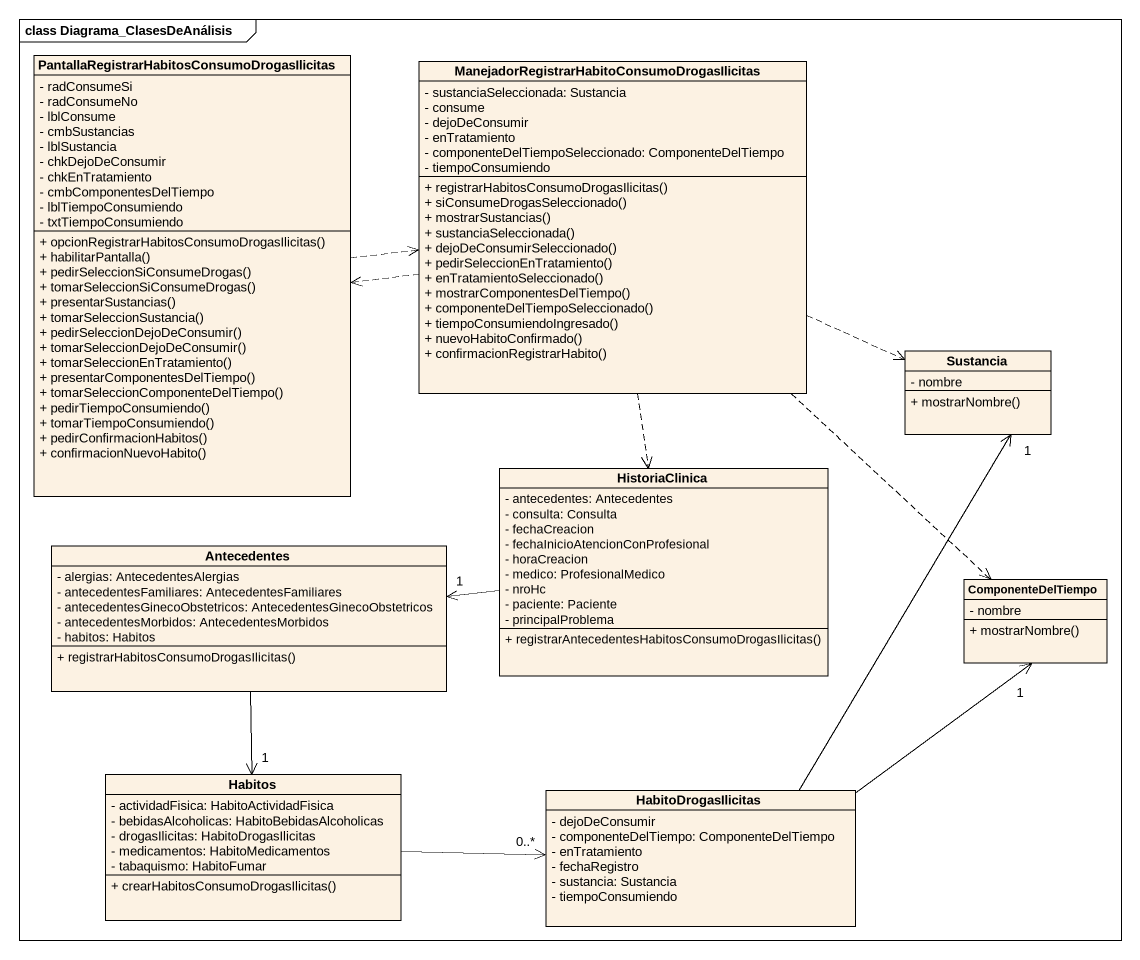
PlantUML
@startuml
mainframe class Diagrama_ClasesDeAnálisis
hide circle
hide empty members
skinparam classAttributeIconSize 0
class "PantallaRegistrarHabitosConsumoDrogasIlicitas" as PantallaRegistrarHabitosCons {
  - radConsumeSi
  - radConsumeNo
  - lblConsume
  - cmbSustancias
  - lblSustancia
  - chkDejoDeConsumir
  - chkEnTratamiento
  - cmbComponentesDelTiempo
  - lblTiempoConsumiendo
  - txtTiempoConsumiendo
  + opcionRegistrarHabitosConsumoDrogasIlicitas()
  + habilitarPantalla()
  + pedirSeleccionSiConsumeDrogas()
  + tomarSeleccionSiConsumeDrogas()
  + presentarSustancias()
  + tomarSeleccionSustancia()
  + pedirSeleccionDejoDeConsumir()
  + tomarSeleccionDejoDeConsumir()
  + tomarSeleccionEnTratamiento()
  + presentarComponentesDelTiempo()
  + tomarSeleccionComponenteDelTiempo()
  + pedirTiempoConsumiendo()
  + tomarTiempoConsumiendo()
  + pedirConfirmacionHabitos()
  + confirmacionNuevoHabito()
}
class "ManejadorRegistrarHabitoConsumoDrogasIlicitas" as ManejadorRegistrarHabitoCons {
  - sustanciaSeleccionada: Sustancia
  - consume
  - dejoDeConsumir
  - enTratamiento
  - componenteDelTiempoSeleccionado: ComponenteDelTiempo
  - tiempoConsumiendo
  + registrarHabitosConsumoDrogasIlicitas()
  + siConsumeDrogasSeleccionado()
  + mostrarSustancias()
  + sustanciaSeleccionada()
  + dejoDeConsumirSeleccionado()
  + pedirSeleccionEnTratamiento()
  + enTratamientoSeleccionado()
  + mostrarComponentesDelTiempo()
  + componenteDelTiempoSeleccionado()
  + tiempoConsumiendoIngresado()
  + nuevoHabitoConfirmado()
  + confirmacionRegistrarHabito()
}
class Sustancia {
  - nombre
  + mostrarNombre()
}
class HistoriaClinica {
  - antecedentes: Antecedentes
  - consulta: Consulta
  - fechaCreacion
  - fechaInicioAtencionConProfesional
  - horaCreacion
  - medico: ProfesionalMedico
  - nroHc
  - paciente: Paciente
  - principalProblema
  + registrarAntecedentesHabitosConsumoDrogasIlicitas()
}
class Antecedentes {
  - alergias: AntecedentesAlergias
  - antecedentesFamiliares: AntecedentesFamiliares
  - antecedentesGinecoObstetricos: AntecedentesGinecoObstetricos
  - antecedentesMorbidos: AntecedentesMorbidos
  - habitos: Habitos
  + registrarHabitosConsumoDrogasIlicitas()
}
class ComponenteDelTiempo {
  - nombre
  + mostrarNombre()
}
class Habitos {
  - actividadFisica: HabitoActividadFisica
  - bebidasAlcoholicas: HabitoBebidasAlcoholicas
  - drogasIlicitas: HabitoDrogasIlicitas
  - medicamentos: HabitoMedicamentos
  - tabaquismo: HabitoFumar
  + crearHabitosConsumoDrogasIlicitas()
}
class HabitoDrogasIlicitas {
  - dejoDeConsumir
  - componenteDelTiempo: ComponenteDelTiempo
  - enTratamiento
  - fechaRegistro
  - sustancia: Sustancia
  - tiempoConsumiendo
}
PantallaRegistrarHabitosCons .right.> ManejadorRegistrarHabitoCons
ManejadorRegistrarHabitoCons .left.> PantallaRegistrarHabitosCons
ManejadorRegistrarHabitoCons .right.> Sustancia
ManejadorRegistrarHabitoCons ..> HistoriaClinica
ManejadorRegistrarHabitoCons ..> ComponenteDelTiempo
HistoriaClinica -left-> "1" Antecedentes
Antecedentes --> "1" Habitos
Habitos -right-> "0..*" HabitoDrogasIlicitas
HabitoDrogasIlicitas -up-> "1" Sustancia
HabitoDrogasIlicitas -up-> "1" ComponenteDelTiempo
@enduml
